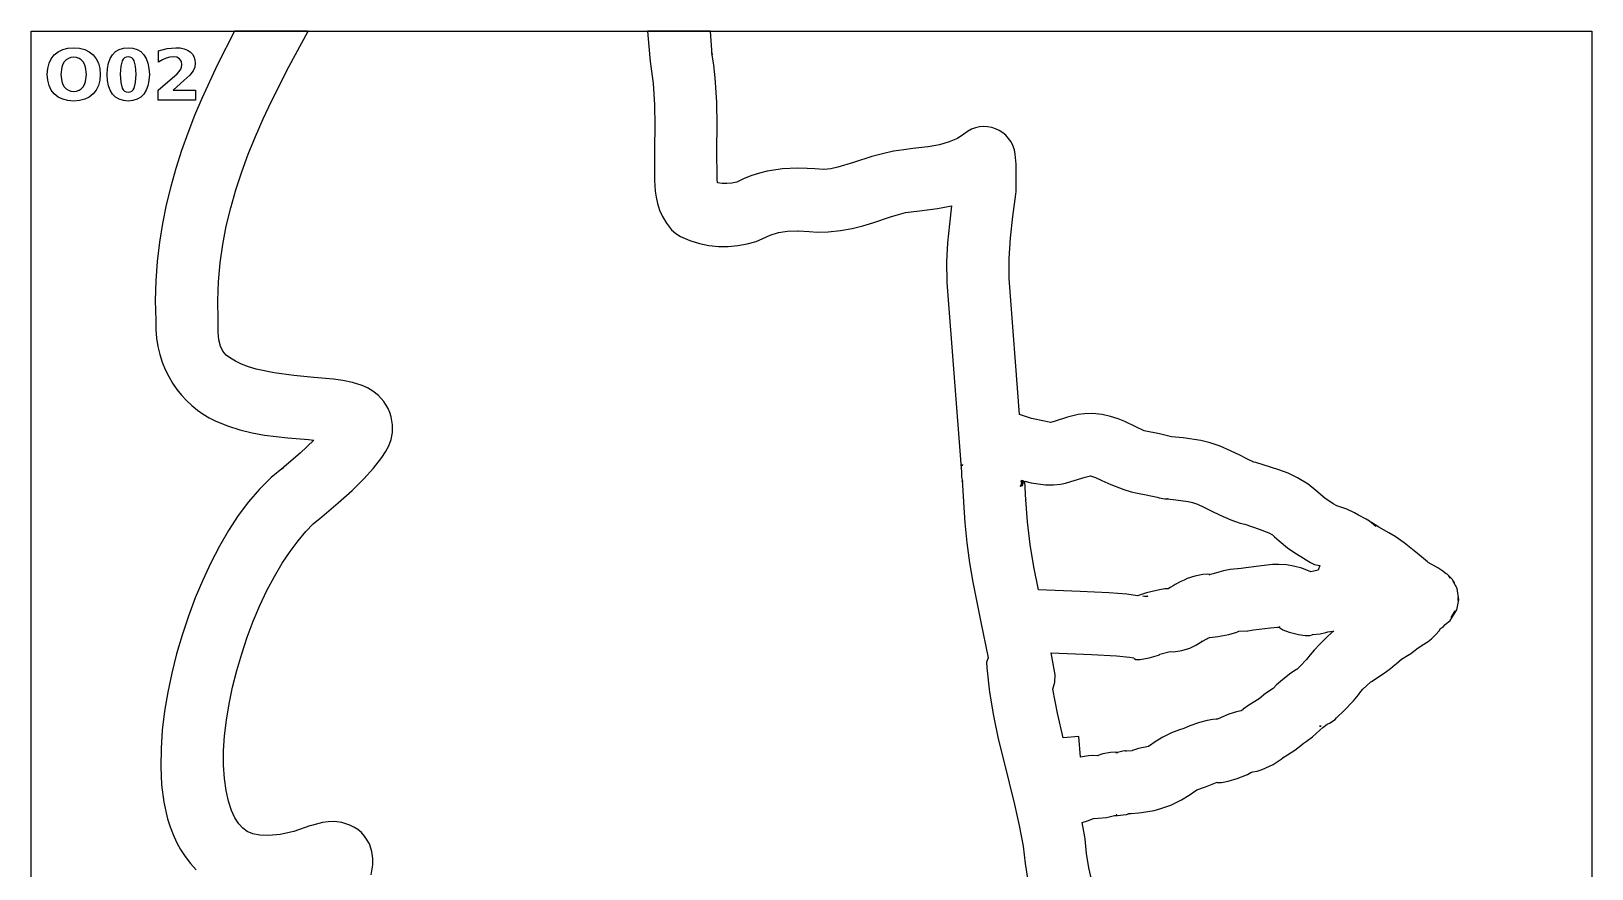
# Model space of a CAD drawing. Extents: x 1 to 501, y 1 to 4998.
# Drawn here: x 1 to 501, y 269 to 537 of the extents above; entities that cross this region are included whole.
import ezdxf

# ---------------------------------------------------------------- set-up
doc = ezdxf.new("R2010")
doc.units = 0

msp = doc.modelspace()

# ---------------------------------------------------------------- linework, layer by layer
at = {"layer": 'decoupage'}
for p, q in [((1.007, 537.091), (501.007, 537.091)), ((1.007, 0.984), (1.007, 537.091)), ((66.092, 537.091), (60.654352, 526.438629)), ((89.788, 537.091), (66.092, 537.091)), ((83.660779, 525.900416), (89.788, 537.091)), ((198.505, 537.091), (198.842625, 532.153125)), ((218.617, 537.087), (198.505, 537.091)), ((219.176, 529.471), (218.617, 537.087)), ((501.007, 537.091), (501.007, 0.984)), ((8.406, 529.529), (9.642219, 530.522563)), ((9.642219, 530.522563), (11.0905, 531.23225)), ((11.0905, 531.23225), (12.751031, 531.658062)), ((12.751031, 531.658062), (14.624, 531.8)), ((14.624, 531.8), (16.501047, 531.658062)), ((14.624, 531.8), (14.624, 531.8)), ((16.501047, 531.658062), (18.163125, 531.23225)), ((18.163125, 531.23225), (19.610141, 530.522563)), ((19.610141, 530.522563), (20.842, 529.529)), ((27.07, 529.576), (28.045, 530.550453)), ((28.045, 530.550453), (29.206, 531.246375)), ((29.206, 531.246375), (30.553, 531.663859)), ((30.553, 531.663859), (32.086, 531.803)), ((32.086, 531.803), (33.614484, 531.663859)), ((33.614484, 531.663859), (34.958375, 531.246375)), ((34.958375, 531.246375), (36.117578, 530.550453)), ((36.117578, 530.550453), (37.092, 529.576)), ((41.766, 530.829), (44.599, 531.546)), ((41.766, 527.213), (41.766, 530.829)), ((44.599, 531.546), (47.344, 531.8)), ((47.344, 531.8), (48.738797, 531.718641)), ((48.738797, 531.718641), (49.968125, 531.474625)), ((49.968125, 531.474625), (51.031891, 531.068047)), ((51.031891, 531.068047), (51.93, 530.499)), ((51.93, 530.499), (52.648672, 529.784625)), ((198.842625, 532.153125), (199.301, 527.39)), ((219.699117, 526.164809), (219.076, 530.182)), ((219.076, 530.182), (219.176, 529.471)), ((6.157, 523.256), (6.297609, 525.148812)), ((6.297609, 525.148812), (6.719375, 526.82525)), ((6.719375, 526.82525), (7.422203, 528.285312)), ((7.422203, 528.285312), (8.406, 529.529)), ((10.812125, 525.56525), (10.545, 523.256)), ((11.146172, 526.501063), (10.812125, 525.56525)), ((11.614, 527.291), (11.146172, 526.501063)), ((12.203281, 527.917797), (11.614, 527.291)), ((12.9015, 528.365625), (12.203281, 527.917797)), ((13.708469, 528.634391), (12.9015, 528.365625)), ((14.624, 528.724), (13.708469, 528.634391)), ((15.544625, 528.634391), (14.624, 528.724)), ((14.624, 528.724), (14.624, 528.724)), ((16.355, 528.365625), (15.544625, 528.634391)), ((17.055125, 527.917797), (16.355, 528.365625)), ((17.645, 527.291), (17.055125, 527.917797)), ((18.112828, 526.501063), (17.645, 527.291)), ((18.446875, 525.56525), (18.112828, 526.501063)), ((18.714, 523.256), (18.446875, 525.56525)), ((20.842, 529.529), (21.825797, 528.285312)), ((21.825797, 528.285312), (22.528625, 526.82525)), ((22.528625, 526.82525), (22.950391, 525.148812)), ((22.950391, 525.148812), (23.091, 523.256)), ((25.307, 523.259), (25.417234, 525.191734)), ((25.417234, 525.191734), (25.747875, 526.888875)), ((25.747875, 526.888875), (26.298828, 528.350328)), ((26.298828, 528.350328), (27.07, 529.576)), ((29.697125, 525.918375), (29.551, 523.289)), ((30.135, 527.632), (29.697125, 525.918375)), ((30.475844, 528.186609), (30.135, 527.632)), ((30.91475, 528.582875), (30.475844, 528.186609)), ((31.451531, 528.820703), (30.91475, 528.582875)), ((32.086, 528.9), (31.451531, 528.820703)), ((32.720312, 528.820703), (32.086, 528.9)), ((33.25525, 528.582875), (32.720312, 528.820703)), ((33.690812, 528.186609), (33.25525, 528.582875)), ((34.027, 527.632), (33.690812, 528.186609)), ((34.464875, 525.918375), (34.027, 527.632)), ((34.611, 523.289), (34.464875, 525.918375)), ((37.092, 529.576), (37.863172, 528.350328)), ((37.863172, 528.350328), (38.414125, 526.888875)), ((38.414125, 526.888875), (38.744766, 525.191734)), ((38.744766, 525.191734), (38.855, 523.259)), ((43.069625, 527.9465), (41.766, 527.213)), ((44.29, 528.47), (43.069625, 527.9465)), ((45.42325, 528.792625), (44.29, 528.47)), ((46.462, 528.9), (45.42325, 528.792625)), ((47.622375, 528.72375), (46.462, 528.9)), ((48.524, 528.195), (47.622375, 528.72375)), ((49.110375, 527.375875), (48.524, 528.195)), ((48.921, 524.887), (49.209875, 525.5955)), ((49.306, 526.331), (49.110375, 527.375875)), ((49.209875, 525.5955), (49.306, 526.331)), ((52.648672, 529.784625), (53.162125, 528.942)), ((53.399125, 525.57075), (52.878, 524.358)), ((53.162125, 528.942), (53.470266, 527.971125)), ((53.573, 526.872), (53.399125, 525.57075)), ((53.470266, 527.971125), (53.573, 526.872)), ((60.654352, 526.438629), (55.640875, 515.575156)), ((77.969484, 514.682891), (83.660779, 525.900416)), ((199.301, 527.39), (199.401, 526.681)), ((199.401, 526.681), (200.249016, 520.292594)), ((220.153063, 522.187156), (219.699117, 526.164809)), ((6.297609, 521.367859), (6.157, 523.256)), ((6.719375, 519.694875), (6.297609, 521.367859)), ((10.545, 523.256), (10.812125, 520.9545)), ((10.812125, 520.9545), (11.146172, 520.020781)), ((11.146172, 520.020781), (11.614, 519.232)), ((17.645, 519.232), (18.112828, 520.020781)), ((18.112828, 520.020781), (18.446875, 520.9545)), ((18.446875, 520.9545), (18.714, 523.256)), ((22.950391, 521.367859), (22.528625, 519.694875)), ((23.091, 523.256), (22.950391, 521.367859)), ((25.417234, 521.330344), (25.307, 523.259)), ((25.747875, 519.63475), (25.417234, 521.330344)), ((29.551, 523.289), (29.697125, 520.629375)), ((29.697125, 520.629375), (30.135, 518.89)), ((34.027, 518.89), (34.464875, 520.629375)), ((34.464875, 520.629375), (34.611, 523.289)), ((34.611, 523.289), (34.611, 523.289)), ((38.744766, 521.330344), (38.414125, 519.63475)), ((38.855, 523.259), (38.744766, 521.330344)), ((38.855, 523.259), (38.855, 523.259)), ((41.722, 518.162), (47.73, 523.465)), ((49.957, 521.249), (46.44, 518.162)), ((47.73, 523.465), (48.4305, 524.18425)), ((48.4305, 524.18425), (48.921, 524.887)), ((51.80075, 523.00225), (49.957, 521.249)), ((52.878, 524.358), (51.80075, 523.00225)), ((200.249016, 520.292594), (200.662875, 513.63925)), ((220.6515, 514.365), (220.153063, 522.187156)), ((7.422203, 518.236953), (6.719375, 519.694875)), ((8.406, 516.994), (7.422203, 518.236953)), ((9.642219, 516.000438), (8.406, 516.994)), ((11.0905, 515.29075), (9.642219, 516.000438)), ((12.751031, 514.864938), (11.0905, 515.29075)), ((11.614, 519.232), (12.203281, 518.605203)), ((12.203281, 518.605203), (12.9015, 518.157375)), ((12.9015, 518.157375), (13.708469, 517.888609)), ((13.708469, 517.888609), (14.624, 517.799)), ((14.624, 517.799), (15.544625, 517.888609)), ((15.544625, 517.888609), (16.355, 518.157375)), ((16.355, 518.157375), (17.055125, 518.605203)), ((18.163125, 515.29075), (16.501047, 514.864938)), ((17.055125, 518.605203), (17.645, 519.232)), ((19.610141, 516.000438), (18.163125, 515.29075)), ((20.842, 516.994), (19.610141, 516.000438)), ((21.825797, 518.236953), (20.842, 516.994)), ((22.528625, 519.694875), (21.825797, 518.236953)), ((26.298828, 518.172031), (25.747875, 519.63475)), ((27.07, 516.942), (26.298828, 518.172031)), ((28.045, 515.972641), (27.07, 516.942)), ((29.206, 515.280125), (28.045, 515.972641)), ((30.553, 514.864547), (29.206, 515.280125)), ((30.135, 518.89), (30.475844, 518.330297)), ((30.475844, 518.330297), (30.91475, 517.930625)), ((30.91475, 517.930625), (31.451531, 517.690891)), ((31.451531, 517.690891), (32.086, 517.611)), ((32.086, 517.611), (32.715812, 517.690891)), ((32.715812, 517.690891), (33.24925, 517.930625)), ((33.24925, 517.930625), (33.686312, 518.330297)), ((34.958375, 515.280125), (33.614484, 514.864547)), ((33.686312, 518.330297), (34.027, 518.89)), ((36.117578, 515.972641), (34.958375, 515.280125)), ((37.092, 516.942), (36.117578, 515.972641)), ((37.863172, 518.172031), (37.092, 516.942)), ((38.414125, 519.63475), (37.863172, 518.172031)), ((41.722, 515.043), (41.722, 518.162)), ((53.683, 515.043), (41.722, 515.043)), ((46.44, 518.162), (53.683, 518.162)), ((55.640875, 515.575156), (53.329046, 510.055768)), ((53.683, 518.162), (53.683, 515.043)), ((14.624, 514.723), (12.751031, 514.864938)), ((16.501047, 514.864938), (14.624, 514.723)), ((32.086, 514.726), (30.553, 514.864547)), ((33.614484, 514.864547), (32.086, 514.726)), ((53.329046, 510.055768), (51.166273, 504.473418)), ((75.331427, 509.051944), (77.969484, 514.682891)), ((200.662875, 513.63925), (200.775047, 506.741781)), ((220.767437, 506.744594), (220.6515, 514.365)), ((72.855291, 503.399764), (75.331427, 509.051944)), ((200.775047, 506.741781), (200.718, 499.621)), ((220.697, 499.355), (220.767437, 506.744594)), ((302.225926, 505.657387), (300.98717, 504.982927)), ((303.50882, 506.136208), (302.225926, 505.657387)), ((304.818406, 506.426219), (303.50882, 506.136208)), ((306.137239, 506.53425), (304.818406, 506.426219)), ((307.447871, 506.467129), (306.137239, 506.53425)), ((308.732857, 506.231686), (307.447871, 506.467129)), ((309.97475, 505.83475), (308.732857, 506.231686)), ((311.156104, 505.28315), (309.97475, 505.83475)), ((312.259473, 504.583715), (311.156104, 505.28315)), ((51.166273, 504.473418), (49.166896, 498.82471)), ((70.558725, 497.721518), (72.855291, 503.399764)), ((288.269, 500.045), (283.45625, 499.485875)), ((288.418, 500.065), (288.269, 500.045)), ((292.015156, 500.723828), (288.418, 500.065)), ((295.1565, 501.617125), (292.015156, 500.723828)), ((297.776594, 502.744609), (295.1565, 501.617125)), ((299.81, 504.106), (297.776594, 502.744609)), ((300.98717, 504.982927), (299.81, 504.106)), ((313.26741, 503.743274), (312.259473, 504.583715)), ((314.162469, 502.768656), (313.26741, 503.743274)), ((314.927204, 501.666691), (314.162469, 502.768656)), ((315.544168, 500.444207), (314.927204, 501.666691)), ((315.995916, 499.108034), (315.544168, 500.444207)), ((49.166896, 498.82471), (47.34525, 493.10625)), ((68.459375, 492.012375), (70.558725, 497.721518)), ((200.718, 499.621), (200.758, 489.248)), ((220.697, 499.275), (220.697, 499.355)), ((220.737, 489.701), (220.697, 499.275)), ((264.46825, 495.058125), (259.421406, 493.524391)), ((270.384719, 496.904797), (264.46825, 495.058125)), ((273.710371, 497.802545), (270.384719, 496.904797)), ((277.303, 498.607), (273.710371, 497.802545)), ((277.373, 498.617), (277.303, 498.607)), ((280.566406, 499.136984), (277.373, 498.617)), ((283.45625, 499.485875), (280.566406, 499.136984)), ((316.265, 497.665), (315.995916, 499.108034)), ((316.534344, 494.478422), (316.265, 497.665)), ((47.34525, 493.10625), (45.715675, 487.314641)), ((66.574888, 486.267501), (68.459375, 492.012375)), ((231.874063, 490.852422), (229.442031, 489.906357)), ((234.3255, 491.622307), (231.874063, 490.852422)), ((236.78575, 492.226125), (234.3255, 491.622307)), ((241.690313, 492.976016), (236.78575, 492.226125)), ((246.503, 493.183), (241.690313, 492.976016)), ((249.5845, 493.134078), (246.503, 493.183)), ((252.02475, 492.967125), (249.5845, 493.134078)), ((254.971, 492.761), (252.02475, 492.967125)), ((255.112, 492.761), (254.971, 492.761)), ((257.182785, 493.017814), (255.112, 492.761)), ((259.421406, 493.524391), (257.182785, 493.017814)), ((316.529, 485.766), (316.63175, 491.429375)), ((316.63175, 491.429375), (316.534344, 494.478422)), ((45.715675, 487.314641), (44.292508, 481.446488)), ((64.922912, 480.482064), (66.574888, 486.267501)), ((200.758, 489.248), (200.937516, 485.853391)), ((200.937516, 485.853391), (201.19399, 483.928561)), ((220.737, 489.661), (220.737, 489.701)), ((220.868, 488.511), (220.737, 489.661)), ((222.341297, 488.323719), (220.868, 488.511)), ((223.868875, 488.284), (222.341297, 488.323719)), ((225.439016, 488.423531), (223.868875, 488.284)), ((227.04, 488.774), (225.439016, 488.423531)), ((229.442031, 489.906357), (227.04, 488.774)), ((316.449, 484.842), (316.529, 485.766)), ((44.292508, 481.446488), (43.090087, 475.498396)), ((63.521093, 474.651232), (64.922912, 480.482064)), ((201.19399, 483.928561), (201.630125, 481.900875)), ((201.630125, 481.900875), (202.297307, 479.806955)), ((285.61975, 479.5655), (291.336, 480.287)), ((291.336, 480.287), (295.871, 481.09)), ((295.871, 481.09), (295.170937, 475.28125)), ((315.542906, 477.746391), (316.449, 484.842)), ((43.090087, 475.498396), (42.12275, 469.466969)), ((202.297307, 479.806955), (203.246922, 477.683422)), ((203.246922, 477.683422), (204.530357, 475.566896)), ((204.530357, 475.566896), (206.199, 473.494)), ((267.463541, 474.727908), (270.650125, 475.688625)), ((270.650125, 475.688625), (276.326766, 477.606203)), ((276.326766, 477.606203), (278.846611, 478.402072)), ((278.846611, 478.402072), (281.174, 478.982)), ((281.174, 478.982), (285.61975, 479.5655)), ((295.170937, 475.28125), (294.61075, 469.3315)), ((314.78775, 470.878875), (315.542906, 477.746391)), ((62.387078, 468.770172), (63.521093, 474.651232)), ((206.199, 473.494), (207.504375, 472.306375)), ((207.504375, 472.306375), (208.998, 471.367)), ((208.998, 471.367), (212.011002, 470.031719)), ((212.011002, 470.031719), (215.074453, 469.061688)), ((233.229, 469.699), (235.385, 470.658)), ((235.385, 470.658), (237.718984, 471.776078)), ((237.718984, 471.776078), (240.393375, 472.575875)), ((240.393375, 472.575875), (243.338328, 473.048484)), ((243.338328, 473.048484), (246.484, 473.185)), ((246.484, 473.185), (246.775, 473.185)), ((246.775, 473.185), (250.24325, 472.879)), ((250.24325, 472.879), (252.960531, 472.725156)), ((252.960531, 472.725156), (256.332, 472.804)), ((256.332, 472.804), (260.319373, 473.2051)), ((260.319373, 473.2051), (264.024922, 473.873234)), ((264.024922, 473.873234), (267.463541, 474.727908)), ((314.331469, 464.239172), (314.78775, 470.878875)), ((42.12275, 469.466969), (41.404835, 463.348811)), ((61.538514, 462.834051), (62.387078, 468.770172)), ((215.074453, 469.061688), (218.165396, 468.43525)), ((218.165396, 468.43525), (221.260875, 468.13075)), ((221.260875, 468.13075), (224.337932, 468.126531)), ((224.337932, 468.126531), (227.373609, 468.400937)), ((227.373609, 468.400937), (230.344951, 468.932313)), ((230.344951, 468.932313), (233.229, 469.699)), ((294.61075, 469.3315), (294.302187, 463.216)), ((41.404835, 463.348811), (40.95068, 457.140527)), ((60.993049, 456.838037), (61.538514, 462.834051)), ((294.302187, 463.216), (294.357, 456.91)), ((314.322, 457.827), (314.331469, 464.239172)), ((40.95068, 457.140527), (40.774622, 450.838722)), ((60.768328, 450.777298), (60.993049, 456.838037)), ((294.357, 456.91), (294.377, 456.531)), ((294.377, 456.531), (298.959, 397.129)), ((317.684, 414.24), (314.322, 457.827)), ((40.774622, 450.838722), (40.891, 444.44)), ((60.882, 444.647), (60.768328, 450.777298)), ((40.891, 444.44), (40.903301, 441.555885)), ((40.903301, 441.555885), (41.130357, 438.768391)), ((60.880051, 440.672555), (60.882, 443.811)), ((61.134531, 438.157875), (60.880051, 440.672555)), ((60.882, 443.811), (60.882, 444.647)), ((41.130357, 438.768391), (41.559841, 436.081795)), ((41.559841, 436.081795), (42.179422, 433.500375)), ((61.651184, 436.164445), (61.134531, 438.157875)), ((62.43575, 434.58975), (61.651184, 436.164445)), ((42.179422, 433.500375), (42.97677, 431.028408)), ((42.97677, 431.028408), (43.939557, 428.670172)), ((63.493973, 433.331273), (62.43575, 434.58975)), ((64.831594, 432.2865), (63.493973, 433.331273)), ((66.454355, 431.352914), (64.831594, 432.2865)), ((68.368, 430.428), (66.454355, 431.352914)), ((70.595086, 429.543584), (68.368, 430.428)), ((43.939557, 428.670172), (45.055451, 426.429943)), ((45.055451, 426.429943), (46.312125, 424.312)), ((73.1195, 428.789234), (70.595086, 429.543584)), ((78.85125, 427.611625), (73.1195, 428.789234)), ((85.145125, 426.776953), (78.85125, 427.611625)), ((91.583, 426.167), (85.145125, 426.776953)), ((97.812375, 425.5845), (91.583, 426.167)), ((100.866641, 425.146344), (97.812375, 425.5845)), ((103.921, 424.51), (100.866641, 425.146344)), ((46.312125, 424.312), (47.697248, 422.320619)), ((47.697248, 422.320619), (49.19849, 420.460078)), ((49.19849, 420.460078), (50.803523, 418.734654)), ((107.068125, 423.547625), (103.921, 424.51)), ((108.721516, 422.810266), (107.068125, 423.547625)), ((110.444, 421.809), (108.721516, 422.810266)), ((112.233422, 420.3935), (110.444, 421.809)), ((113.945125, 418.50475), (112.233422, 420.3935)), ((50.803523, 418.734654), (52.500016, 417.148625)), ((52.500016, 417.148625), (54.275639, 415.706268)), ((54.275639, 415.706268), (56.118064, 414.411859)), ((115.379516, 416.212125), (113.945125, 418.50475)), ((115.930346, 414.936039), (115.379516, 416.212125)), ((56.118064, 414.411859), (58.014961, 413.269678)), ((58.014961, 413.269678), (59.954, 412.284)), ((59.954, 412.284), (63.901494, 410.662289)), ((63.901494, 410.662289), (67.873516, 409.394625)), ((116.337, 413.585), (115.930346, 414.936039)), ((116.746281, 410.935732), (116.337, 413.585)), ((116.710438, 408.511172), (116.746281, 410.935732)), ((321.52, 413.051), (317.684, 414.24)), ((325.61625, 412.108), (321.52, 413.051)), ((327.53, 411.741), (325.61625, 412.108)), ((328.741, 412.041), (327.53, 411.741)), ((333.067, 413.385), (328.741, 412.041)), ((336.428875, 414.258), (333.067, 413.385)), ((338.505109, 414.530531), (336.428875, 414.258)), ((340.987, 414.555), (338.505109, 414.530531)), ((344.08773, 414.239695), (340.987, 414.555)), ((346.839406, 413.667937), (344.08773, 414.239695)), ((349.270129, 412.914961), (346.839406, 413.667937)), ((351.408, 412.056), (349.270129, 412.914961)), ((354.917594, 410.321062), (351.408, 412.056)), ((357.593, 409.065), (354.917594, 410.321062)), ((67.873516, 409.394625), (71.828498, 408.427711)), ((71.828498, 408.427711), (75.724875, 407.70825)), ((75.724875, 407.70825), (83.175547, 406.7985)), ((83.175547, 406.7985), (89.893, 406.239)), ((91.567, 406.032), (87.212125, 401.939625)), ((89.893, 406.239), (91.567, 406.032)), ((115.55575, 404.220625), (116.292563, 406.282432)), ((116.292563, 406.282432), (116.710438, 408.511172)), ((362.513, 408.055), (357.593, 409.065)), ((366.306, 407.17), (362.513, 408.055)), ((370.108, 406.778), (366.306, 407.17)), ((375.717375, 405.926875), (370.108, 406.778)), ((378.701172, 405.200047), (375.717375, 405.926875)), ((381.893, 404.121), (378.701172, 405.200047)), ((87.212125, 401.939625), (81.358, 396.909)), ((110.681, 397.065), (113.377688, 400.482266)), ((113.377688, 400.482266), (114.563094, 402.296865)), ((114.563094, 402.296865), (115.55575, 404.220625)), ((385.305516, 402.656734), (381.893, 404.121)), ((388.205125, 401.228375), (385.305516, 402.656734)), ((390.650422, 399.971578), (388.205125, 401.228375)), ((81.843, 397.284), (77.873387, 394.073834)), ((81.358, 396.909), (81.843, 397.284)), ((107.591906, 393.637719), (110.681, 397.065)), ((298.959, 397.129), (298.959, 397.23)), ((298.959, 397.23), (299.049, 395.91)), ((299.049, 395.91), (299.049, 395.074)), ((299.049, 395.074), (299.094625, 394.2185)), ((299.351, 398.232), (299.261, 397.863)), ((299.261, 397.863), (299.281, 398.047)), ((299.281, 398.047), (299.341, 398.232)), ((299.341, 398.232), (299.351, 398.232)), ((299.341, 398.232), (299.341, 398.232)), ((392.7, 399.022), (390.650422, 399.971578)), ((393.339125, 398.884375), (392.7, 399.022)), ((395.68, 398.209), (393.339125, 398.884375)), ((400.75225, 396.582875), (395.68, 398.209)), ((403.706312, 395.444453), (400.75225, 396.582875)), ((406.753, 394.008), (403.706312, 395.444453)), ((74.141219, 390.418109), (70.633254, 386.354361)), ((77.873387, 394.073834), (74.141219, 390.418109)), ((103.849, 389.9605), (107.591906, 393.637719)), ((299.094625, 394.2185), (299.234, 393.303)), ((299.234, 393.303), (299.723, 386.332)), ((299.343, 392.688), (299.283, 393.022)), ((299.283, 393.022), (299.284, 393.022)), ((299.284, 393.022), (299.284, 393.022)), ((299.284, 393.022), (299.473, 392.718)), ((299.473, 392.718), (299.343, 392.688)), ((317.889, 391.215), (318.154, 391.699)), ((318.517, 391.47), (317.889, 391.215)), ((318.139, 392.598), (318.308, 393.239)), ((318.437, 392.578), (318.139, 392.598)), ((318.154, 391.699), (318.639, 393.144)), ((318.308, 393.241), (318.575, 393.161)), ((318.308, 393.239), (318.308, 393.241)), ((318.575, 393.161), (318.437, 392.578)), ((318.894, 393.071), (318.517, 391.47)), ((318.639, 393.144), (318.639, 393.141)), ((318.639, 393.141), (318.639, 393.141)), ((318.639, 393.141), (318.894, 393.071)), ((319.703, 386.866), (319.351, 392.949)), ((319.351, 392.949), (321.410734, 392.435359)), ((321.410734, 392.435359), (323.597125, 392.026625)), ((323.597125, 392.026625), (325.962203, 391.776328)), ((325.962203, 391.776328), (328.558, 391.738)), ((328.558, 391.738), (330.778047, 391.931344)), ((330.778047, 391.931344), (332.432125, 392.26775)), ((332.432125, 392.26775), (334.111, 392.808)), ((334.111, 392.808), (338.709, 394.23)), ((338.709, 394.23), (340.434, 394.598)), ((340.434, 394.598), (341.950453, 394.117203)), ((340.434, 394.598), (340.434, 394.598)), ((341.950453, 394.117203), (343.990875, 393.167375)), ((343.990875, 393.167375), (346.909359, 391.843859)), ((346.909359, 391.843859), (351.06, 390.242)), ((351.06, 390.242), (353.476937, 389.509266)), ((410.161125, 391.919), (406.753, 394.008)), ((412.643, 389.959), (410.161125, 391.919)), ((70.633254, 386.354361), (67.33625, 381.920125)), ((94.095, 381.479), (99.375594, 385.939031)), ((99.375594, 385.939031), (103.849, 389.9605)), ((299.723, 386.332), (299.723, 386.219)), ((299.723, 386.219), (300.122309, 379.616234)), ((320.197688, 379.869125), (319.703, 386.977)), ((319.703, 386.977), (319.703, 386.866)), ((353.476937, 389.509266), (355.4915, 389.063125)), ((355.4915, 389.063125), (358.189, 388.599)), ((358.189, 388.599), (361.783, 387.763)), ((361.783, 387.763), (362.416875, 387.54975)), ((362.416875, 387.54975), (364.187, 387.308)), ((364.187, 387.308), (365.32025, 387.233)), ((365.32025, 387.233), (365.027, 387.278)), ((365.027, 387.278), (367.736, 386.985)), ((367.736, 386.985), (371.682875, 386.46025)), ((371.682875, 386.46025), (373.073703, 386.119594)), ((373.073703, 386.119594), (374.699, 385.544)), ((374.699, 385.544), (376.70775, 384.630609)), ((415.495, 387.467), (412.643, 389.959)), ((418.198, 385.711), (415.495, 387.467)), ((419.346, 385.004), (418.198, 385.711)), ((422.524, 383.969), (419.346, 385.004)), ((67.33625, 381.920125), (64.236965, 377.152936)), ((91.368621, 379.238119), (93.61, 381.104)), ((93.61, 381.104), (94.095, 381.479)), ((376.70775, 384.630609), (379.1095, 383.402875)), ((379.1095, 383.402875), (381.95975, 381.989703)), ((381.95975, 381.989703), (385.314, 380.52)), ((385.314, 380.52), (388.39775, 379.497625)), ((425.02475, 382.80375), (422.524, 383.969)), ((426.297, 382.081), (425.02475, 382.80375)), ((428.741, 380.786), (426.297, 382.081)), ((429.819, 380.141), (428.741, 380.786)), ((431.815, 378.405), (429.819, 380.141)), ((64.236965, 377.152936), (61.322156, 372.090328)), ((86.502988, 373.856029), (88.984156, 376.805578)), ((88.984156, 376.805578), (91.368621, 379.238119)), ((300.122309, 379.616234), (300.785594, 373.141062)), ((321.08725, 372.68925), (320.197688, 379.869125)), ((388.39775, 379.497625), (389.833, 379.163)), ((389.833, 379.163), (394.420875, 377.559)), ((394.420875, 377.559), (397.505, 376.372)), ((397.505, 376.372), (398.708, 375.689625)), ((398.708, 375.689625), (399.371, 375.128)), ((399.371, 375.128), (400.843875, 373.771)), ((432.807, 378.192), (430.465, 379.639)), ((430.465, 379.639), (430.737, 379.43)), ((430.737, 379.43), (431.815, 378.405)), ((436.012, 376.426), (432.807, 378.192)), ((438.045125, 375.18925), (436.012, 376.426)), ((440.862, 373.18), (438.045125, 375.18925)), ((61.322156, 372.090328), (58.578582, 366.769838)), ((81.436074, 366.604518), (83.9715, 370.439125)), ((83.9715, 370.439125), (86.502988, 373.856029)), ((300.785594, 373.141062), (301.664645, 366.782797)), ((322.280938, 365.42875), (321.08725, 372.68925)), ((400.843875, 373.771), (403.486, 371.589)), ((403.486, 371.589), (405.823, 369.960625)), ((445.160875, 369.73075), (440.862, 373.18)), ((58.578582, 366.769838), (55.993, 361.229)), ((78.943094, 362.401859), (81.436074, 366.604518)), ((301.664645, 366.782797), (302.71125, 360.53075)), ((323.688, 358.079), (322.280938, 365.42875)), ((390.129, 365.126), (388.676, 364.907)), ((396.018, 365.87), (390.129, 365.126)), ((398.74125, 366.187625), (396.018, 365.87)), ((400.721063, 366.255453), (398.74125, 366.187625)), ((403.143, 366.104), (400.721063, 366.255453)), ((405.483625, 365.731625), (403.143, 366.104)), ((408.086, 365.012), (405.483625, 365.731625)), ((405.823, 369.960625), (407.743, 368.765)), ((407.743, 368.765), (410.345, 367.167)), ((410.976, 363.896), (408.086, 365.012)), ((410.345, 367.167), (410.9195, 366.823375)), ((410.9195, 366.823375), (412.136, 366.278)), ((412.136, 366.278), (413.851, 365.925)), ((413.851, 365.925), (413.324, 364.373)), ((448.37, 367.126), (445.160875, 369.73075)), ((448.63675, 366.91775), (448.37, 367.126)), ((451.698, 365.208), (448.596, 366.918)), ((448.596, 366.918), (448.63675, 366.91775)), ((453.27325, 364.116625), (451.698, 365.208)), ((55.993, 361.229), (53.573979, 355.503945)), ((76.538941, 357.880803), (78.943094, 362.401859)), ((302.71125, 360.53075), (305.114281, 348.302563)), ((369.311, 360.743), (367.473875, 359.78925)), ((369.321, 360.743), (369.311, 360.743)), ((370.384, 361.225), (369.321, 360.743)), ((371.357375, 361.71675), (370.384, 361.225)), ((373.8, 362.483), (371.357375, 361.71675)), ((376.340734, 363.003969), (373.8, 362.483)), ((377.973125, 363.146), (376.340734, 363.003969)), ((378.662953, 363.068281), (377.973125, 363.146)), ((378.376, 362.93), (378.662953, 363.068281)), ((378.406, 362.93), (378.376, 362.93)), ((379.748, 363.2), (378.406, 362.93)), ((381.50975, 363.81075), (379.748, 363.2)), ((383.056344, 364.236969), (381.50975, 363.81075)), ((385.166, 364.624), (383.056344, 364.236969)), ((387.548375, 364.860375), (385.166, 364.624)), ((388.676, 364.907), (387.548375, 364.860375)), ((411.967, 364.14), (410.976, 363.896)), ((413.324, 364.373), (411.967, 364.14)), ((453.481406, 363.915516), (453.27325, 364.116625)), ((454.393, 363.258), (453.377, 363.956)), ((453.377, 363.956), (453.481406, 363.915516)), ((454.647, 363.11), (454.393, 363.258)), ((456.329, 361.415), (454.647, 363.11)), ((455.219, 362.489), (455.324, 362.389)), ((455.219, 362.487), (455.219, 362.489)), ((455.719, 361.872), (455.219, 362.487)), ((455.324, 362.389), (455.719, 361.872)), ((456.621, 360.879), (456.329, 361.415)), ((456.786, 360.541), (456.561, 360.982)), ((456.561, 360.982), (456.621, 360.879)), ((456.637, 360.882), (456.865, 360.462)), ((456.986, 360.313), (456.637, 360.882)), ((456.856, 360.461), (456.786, 360.541)), ((457.882, 358.579), (456.856, 360.461)), ((456.865, 360.462), (456.986, 360.313)), ((53.573979, 355.503945), (51.350391, 349.628562)), ((74.27, 353.091), (76.538941, 357.880803)), ((337.136328, 357.627078), (323.688, 358.079)), ((346.238125, 357.149375), (337.136328, 357.627078)), ((352.008609, 356.675984), (346.238125, 357.149375)), ((355.463, 356.237), (352.008609, 356.675984)), ((358.312, 357.108375), (355.463, 356.237)), ((357.133, 356.032), (358.512, 356.196)), ((358.267, 355.903), (357.133, 356.032)), ((358.673, 355.9775), (358.267, 355.903)), ((362.451, 358.108), (358.312, 357.108375)), ((358.512, 356.196), (358.693375, 356.08975)), ((358.512, 356.196), (358.512, 356.196)), ((358.693375, 356.08975), (358.673, 355.9775)), ((362.553, 358.128), (362.451, 358.108)), ((364.16025, 358.389), (362.553, 358.128)), ((364.471969, 358.407562), (364.16025, 358.389)), ((365.295, 358.442), (364.449, 358.392)), ((364.449, 358.392), (364.471969, 358.407562)), ((366.123, 358.956), (365.295, 358.442)), ((366.911, 359.392), (366.123, 358.956)), ((367.473875, 359.78925), (366.911, 359.392)), ((458.437, 354.95), (457.882, 358.579)), ((458.16, 355.637), (458.24, 355.196)), ((458.16, 354.647), (458.16, 355.637)), ((458.16, 355.637), (458.16, 355.637)), ((458.24, 355.196), (458.16, 354.647)), ((72.160455, 348.083498), (74.27, 353.091)), ((455.595, 348.286), (457.798, 351.745)), ((455.957, 349.286), (457.226, 351.338)), ((457.093875, 350.94975), (456.244, 349.551)), ((457.241, 351.36), (457.093875, 350.94975)), ((457.226, 351.338), (457.236, 351.358)), ((457.236, 351.358), (457.241, 351.36)), ((457.798, 351.745), (458.437, 354.95)), ((51.350391, 349.628562), (49.338326, 343.638148)), ((70.214891, 342.911547), (72.160455, 348.083498)), ((305.114281, 348.302563), (307.609, 336.371)), ((387.924, 344.821), (390.717, 345.018)), ((390.717, 345.018), (390.797, 345.018)), ((390.797, 345.018), (392.588, 345.276)), ((392.588, 345.276), (398.111, 345.979)), ((398.111, 345.979), (400.32625, 346.153125)), ((400.32625, 346.153125), (400.891156, 346.193172)), ((400.875, 346.23), (400.999, 346.21)), ((400.875, 346.229), (400.875, 346.23)), ((400.965988, 346.210342), (400.875, 346.229)), ((400.891156, 346.193172), (400.965988, 346.210342)), ((400.999, 346.21), (400.914955, 346.116166)), ((400.914955, 346.116166), (401.057891, 345.917391)), ((401.057891, 345.917391), (402.050625, 345.296375)), ((402.050625, 345.296375), (404.029047, 344.529672)), ((452.10375, 344.95075), (452.564, 345.687)), ((452.564, 345.687), (453.507, 346.398)), ((453.507, 346.398), (453.957, 346.937)), ((453.957, 346.937), (454.027, 346.977)), ((454.027, 346.977), (455.595, 348.286)), ((456.244, 349.551), (455.957, 349.286)), ((49.338326, 343.638148), (47.553875, 337.568)), ((68.450287, 337.626979), (70.214891, 342.911547)), ((372.208469, 339.462984), (374.1815, 340.392875)), ((374.1815, 340.392875), (376.027, 341.577)), ((376.000297, 341.541938), (376.263875, 341.661)), ((376.037, 341.577), (376.000297, 341.541938)), ((376.027, 341.577), (376.037, 341.577)), ((376.263875, 341.661), (377.666, 342.411)), ((377.666, 342.411), (377.686, 342.421)), ((377.686, 342.421), (377.992, 342.594)), ((377.992, 342.594), (378.514, 342.801)), ((378.514, 342.801), (378.544, 342.811)), ((378.544, 342.811), (378.584, 342.831)), ((378.584, 342.831), (381.246, 343.137)), ((381.246, 343.137), (384.719, 343.833)), ((384.719, 343.833), (387.262, 344.582)), ((387.262, 344.582), (387.924, 344.821)), ((404.029047, 344.529672), (407.045, 343.8)), ((407.045, 343.8), (409.194172, 343.527422)), ((409.194172, 343.527422), (410.669375, 343.525875)), ((410.669375, 343.525875), (411.457391, 343.653891)), ((411.457391, 343.653891), (411.545, 343.77)), ((411.545, 343.77), (413.95, 344.016)), ((413.831, 340.716), (412.03175, 338.81475)), ((416.4385, 343.283875), (413.831, 340.716)), ((413.95, 344.016), (415.847375, 344.410375)), ((415.847375, 344.410375), (416.4, 344.609)), ((416.4, 344.609), (418.137, 344.907)), ((418.404, 344.957), (416.4385, 343.283875)), ((418.137, 344.907), (418.147, 344.907)), ((418.147, 344.907), (418.404, 344.957)), ((444.906, 339.24), (446.672, 340.363)), ((446.672, 340.363), (448.543875, 341.541375)), ((448.543875, 341.541375), (449.679266, 342.428359)), ((449.679266, 342.428359), (451.072, 343.757)), ((451.072, 343.757), (452.10375, 344.95075)), ((47.553875, 337.568), (46.013127, 331.453414)), ((66.883625, 332.281625), (68.450287, 337.626979)), ((307.609, 336.371), (307.035, 334.892)), ((329.127, 330.848), (327.746, 337.95)), ((327.746, 337.95), (340.742438, 337.427828)), ((340.742438, 337.427828), (348.745, 336.922625)), ((348.745, 336.922625), (352.874563, 336.523359)), ((352.874563, 336.523359), (354.252, 336.319)), ((354.252, 336.319), (354.374609, 336.130641)), ((354.374609, 336.130641), (354.884125, 335.835875)), ((354.884125, 335.835875), (356.314828, 335.772672)), ((356.314828, 335.772672), (359.201, 336.279)), ((359.201, 336.279), (362.194875, 337.1275)), ((362.194875, 337.1275), (362.610734, 337.348594)), ((362.578, 337.457), (365.906, 338.361)), ((362.610734, 337.348594), (362.578, 337.457)), ((365.906, 338.361), (367.038875, 338.297375)), ((367.038875, 338.297375), (369.617, 338.68)), ((369.617, 338.68), (369.627, 338.68)), ((369.627, 338.68), (372.208469, 339.462984)), ((409.614, 335.747), (407.546, 333.602)), ((410.81, 337.29), (409.614, 335.747)), ((412.03175, 338.81475), (410.81, 337.29)), ((438.347, 334.449), (440.015, 335.914)), ((440.015, 335.914), (442.549, 337.416)), ((442.549, 337.416), (442.559, 337.416)), ((442.559, 337.416), (444.436, 338.763375)), ((444.436, 338.763375), (444.906, 339.24)), ((46.013127, 331.453414), (44.732172, 325.329687)), ((65.531885, 326.927318), (66.883625, 332.281625)), ((307.035, 334.892), (307.158, 333.174)), ((307.158, 333.174), (308.028764, 325.358586)), ((328.989375, 328.540625), (329.127, 330.848)), ((404.63275, 331.39975), (402.575, 329.841)), ((406.407, 332.558), (404.63275, 331.39975)), ((406.54, 332.608), (406.407, 332.558)), ((407.546, 333.602), (406.54, 332.608)), ((430.412, 328.754), (434.199, 331.178)), ((434.199, 331.178), (436.50975, 332.92925)), ((436.50975, 332.92925), (438.039, 334.193)), ((438.039, 334.193), (438.347, 334.449)), ((44.732172, 325.329687), (43.7271, 319.232117)), ((64.412047, 321.615891), (65.531885, 326.927318)), ((308.028764, 325.358586), (309.301234, 317.776375)), ((328.326, 326.327), (328.989375, 328.540625)), ((329.8295, 318.569375), (328.326, 326.327)), ((398.884, 326.538), (396.509, 324.85)), ((400.03575, 327.65775), (398.884, 326.538)), ((402.575, 329.841), (400.03575, 327.65775)), ((426.209625, 324.500875), (427, 325.58)), ((427, 325.58), (427.652, 326.275)), ((427.652, 326.275), (430.201, 328.644)), ((430.201, 328.644), (430.412, 328.754)), ((63.541092, 316.399174), (64.412047, 321.615891)), ((391.153, 321.132), (389.2705, 319.8325)), ((394.437, 323.167), (391.153, 321.132)), ((396.509, 324.85), (394.437, 323.167)), ((421.617, 319.407), (424.637, 322.566)), ((424.637, 322.566), (426.209625, 324.500875)), ((43.7271, 319.232117), (43.014, 313.196)), ((62.936, 311.329), (63.541092, 316.399174)), ((309.301234, 317.776375), (310.857932, 310.406039)), ((331.654, 310.664), (329.8295, 318.569375)), ((375.363, 315.632), (372.1945, 314.519625)), ((377.790109, 316.269406), (375.363, 315.632)), ((379.563125, 316.60775), (377.790109, 316.269406)), ((380.668078, 316.718469), (379.563125, 316.60775)), ((381.091, 316.673), (380.668078, 316.718469)), ((382.22775, 317.258625), (381.091, 316.673)), ((384.695, 318.286), (382.22775, 317.258625)), ((387.2185, 319.041625), (384.695, 318.286)), ((388.722, 319.321), (387.2185, 319.041625)), ((388.653875, 319.3605), (388.618891, 319.3085)), ((388.618891, 319.3085), (388.722, 319.321)), ((389.341, 319.763), (388.653875, 319.3605)), ((389.2705, 319.8325), (389.064719, 319.641094)), ((389.064719, 319.641094), (389.341, 319.763)), ((414.809, 314.021), (416.197, 315.064)), ((416.197, 315.064), (417.02, 315.398)), ((417.02, 315.398), (418.744625, 316.533375)), ((418.744625, 316.533375), (419.225, 317.05)), ((419.225, 317.05), (421.617, 319.407)), ((43.014, 313.196), (42.590652, 307.235857)), ((62.632826, 306.47807), (62.936, 311.329)), ((310.857932, 310.406039), (312.581375, 303.22625)), ((336.628, 311.112), (331.654, 310.664)), ((337.224, 304.517), (336.628, 311.112)), ((363.541109, 310.894016), (361.435125, 309.654875)), ((366.322, 312.269), (363.541109, 310.894016)), ((368.90025, 313.28025), (366.322, 312.269)), ((370.283, 313.726), (368.90025, 313.28025)), ((372.1945, 314.519625), (370.283, 313.726)), ((409.548, 309.55475), (411.549, 311.064)), ((411.549, 311.064), (413.856625, 313.103875)), ((413.719, 314.383), (414.319, 314.433)), ((414.23, 314.393), (413.719, 314.383)), ((413.856625, 313.103875), (414.809, 314.021)), ((414.32, 314.433), (414.23, 314.393)), ((414.319, 314.433), (414.32, 314.433)), ((414.32, 314.433), (414.32, 314.433)), ((42.590652, 307.235857), (42.484719, 301.369734)), ((62.636297, 301.915562), (62.632826, 306.47807)), ((341.115625, 305.063875), (339.777734, 304.963984)), ((342.542, 304.972), (341.115625, 305.063875)), ((344.371, 305.546), (342.542, 304.972)), ((346.814781, 306.000281), (344.371, 305.546)), ((348.33475, 306.1255), (346.814781, 306.000281)), ((348.907844, 306.047469), (348.33475, 306.1255)), ((348.511, 305.892), (348.907844, 306.047469)), ((349.1365, 306.00825), (348.511, 305.892)), ((350.720328, 306.455328), (349.066, 305.982)), ((349.066, 305.982), (349.1365, 306.00825)), ((351.415875, 306.561625), (350.720328, 306.455328)), ((351.564484, 306.488109), (351.415875, 306.561625)), ((351.578, 306.422), (351.564484, 306.488109)), ((351.939, 306.442), (351.578, 306.422)), ((353.74, 306.566), (351.939, 306.442)), ((354.124016, 306.747828), (353.701588, 306.600775)), ((353.701588, 306.600775), (353.74, 306.566)), ((355.828875, 307.234625), (354.124016, 306.747828)), ((359.021, 307.97), (355.828875, 307.234625)), ((361.435125, 309.654875), (359.021, 307.97)), ((402.147, 304.431), (403.522125, 305.251875)), ((403.522125, 305.251875), (405.825, 306.732)), ((405.825, 306.732), (405.835, 306.732)), ((405.835, 306.732), (407.777, 308.2115)), ((407.777, 308.2115), (408.567, 308.896)), ((408.567, 308.896), (409.548, 309.55475)), ((42.484719, 301.369734), (42.758238, 295.639338)), ((62.917525, 297.686898), (62.636297, 301.915562)), ((312.581375, 303.22625), (316.058578, 289.353)), ((337.794, 304.636), (337.224, 304.517)), ((339.777734, 304.963984), (337.794, 304.636)), ((392.399, 299.758), (393.780063, 300.055969)), ((393.780063, 300.055969), (395.39625, 300.59)), ((395.39625, 300.59), (398.878, 302.187)), ((398.878, 302.187), (401.51975, 303.86475)), ((401.51975, 303.86475), (402.064, 304.321687)), ((402.064, 304.321687), (402.147, 304.431)), ((42.758238, 295.639338), (43.47325, 290.086375)), ((63.447625, 293.8375), (62.917525, 297.686898)), ((377.231, 294.97), (380.989, 296.437)), ((380.989, 296.437), (380.968098, 296.392943)), ((380.968098, 296.392943), (381.194719, 296.361484)), ((381.194719, 296.361484), (382.367, 296.423125)), ((382.367, 296.423125), (384.458781, 296.795453)), ((384.458781, 296.795453), (387.423, 297.652)), ((387.423, 297.652), (390.68075, 298.985375)), ((390.68075, 298.985375), (391.741, 299.568)), ((391.741, 299.568), (392.09, 299.728)), ((392.09, 299.728), (392.399, 299.758)), ((43.47325, 290.086375), (44.691793, 284.752553)), ((64.197709, 290.412789), (63.447625, 293.8375)), ((65.138891, 287.458188), (64.197709, 290.412789)), ((366.112, 289.17), (369.570172, 290.793453)), ((369.570172, 290.793453), (372.049125, 292.289875)), ((372.049125, 292.289875), (374.495, 294.017)), ((374.495, 294.017), (377.231, 294.97)), ((66.242283, 285.019117), (65.138891, 287.458188)), ((67.479, 283.141), (66.242283, 285.019117)), ((316.058578, 289.353), (317.577377, 282.616883)), ((342.817, 284.95), (345.576375, 285.204875)), ((345.576375, 285.204875), (348.119, 285.801)), ((348.119, 285.801), (349.050125, 285.779)), ((348.772, 286.047), (348.637, 286.007)), ((348.637, 286.007), (348.727, 286.047)), ((348.727, 286.047), (348.777, 286.047)), ((348.772, 286.047), (348.802, 286.047)), ((348.802, 286.047), (348.772, 286.047)), ((348.772, 286.047), (348.772, 286.047)), ((348.772, 286.047), (348.772, 286.047)), ((348.777, 286.047), (348.772, 286.047)), ((348.777, 286.047), (348.777, 286.047)), ((349.050125, 285.779), (351.869, 286.171)), ((351.869, 286.171), (351.879, 286.171)), ((351.879, 286.171), (352.543, 286.307)), ((352.543, 286.307), (352.583, 286.438)), ((352.583, 286.438), (353.063, 286.468)), ((353.063, 286.468), (353.413, 286.488)), ((353.413, 286.488), (355.874, 286.656)), ((355.874, 286.656), (356.708, 286.756)), ((356.708, 286.756), (360.774, 287.394875)), ((360.774, 287.394875), (362.975938, 288.001234)), ((362.975938, 288.001234), (366.112, 289.17)), ((44.691793, 284.752553), (45.509276, 282.180853)), ((45.509276, 282.180853), (46.475906, 279.679578)), ((68.785453, 281.748453), (67.479, 283.141)), ((70.230375, 280.706625), (68.785453, 281.748453)), ((71.983359, 279.973984), (70.230375, 280.706625)), ((85.130578, 280.717391), (80.743375, 279.733625)), ((90.278, 282.446), (85.130578, 280.717391)), ((90.829, 282.641), (90.278, 282.446)), ((94.2855, 283.55725), (90.829, 282.641)), ((96.131969, 283.807063), (94.2855, 283.55725)), ((98.153, 283.86), (96.131969, 283.807063)), ((100.501984, 283.554594), (98.153, 283.86)), ((103.090125, 282.718), (100.501984, 283.554594)), ((104.383498, 282.07877), (103.090125, 282.718)), ((105.628203, 281.280656), (104.383498, 282.07877)), ((106.788088, 280.314965), (105.628203, 281.280656)), ((107.827, 279.173), (106.788088, 280.314965)), ((317.577377, 282.616883), (318.793, 275.986)), ((337.687, 283.555), (339.435, 284.098)), ((338.555, 278.969), (337.687, 283.555)), ((339.435, 284.098), (341.382, 284.85)), ((341.382, 284.85), (342.817, 284.95)), ((46.475906, 279.679578), (47.599439, 277.253942)), ((47.599439, 277.253942), (48.887629, 274.909158)), ((74.214, 279.509), (71.983359, 279.973984)), ((77.107484, 279.371797), (74.214, 279.509)), ((80.743375, 279.733625), (77.107484, 279.371797)), ((108.685502, 277.932467), (107.827, 279.173)), ((109.344703, 276.687984), (108.685502, 277.932467)), ((110.159375, 274.249375), (109.344703, 276.687984)), ((318.793, 275.986), (319.440184, 270.444186)), ((338.635, 278.296), (338.555, 278.969)), ((339.154805, 273.659986), (338.635, 278.296)), ((48.887629, 274.909158), (50.348231, 272.65044)), ((50.348231, 272.65044), (51.989, 270.483)), ((51.989, 270.483), (53.830645, 268.440764)), ((109.933, 266.774875), (110.433, 270.009)), ((110.459359, 271.981578), (110.159375, 274.249375)), ((110.433, 270.009), (110.459359, 271.981578)), ((319.440184, 270.444186), (320.347594, 264.972297)), ((339.907063, 269.032328), (339.154805, 273.659986)), ((340.879164, 264.418475), (339.907063, 269.032328))]:
    msp.add_line(p, q, dxfattribs=at)

doc.saveas('drawing.dxf')
